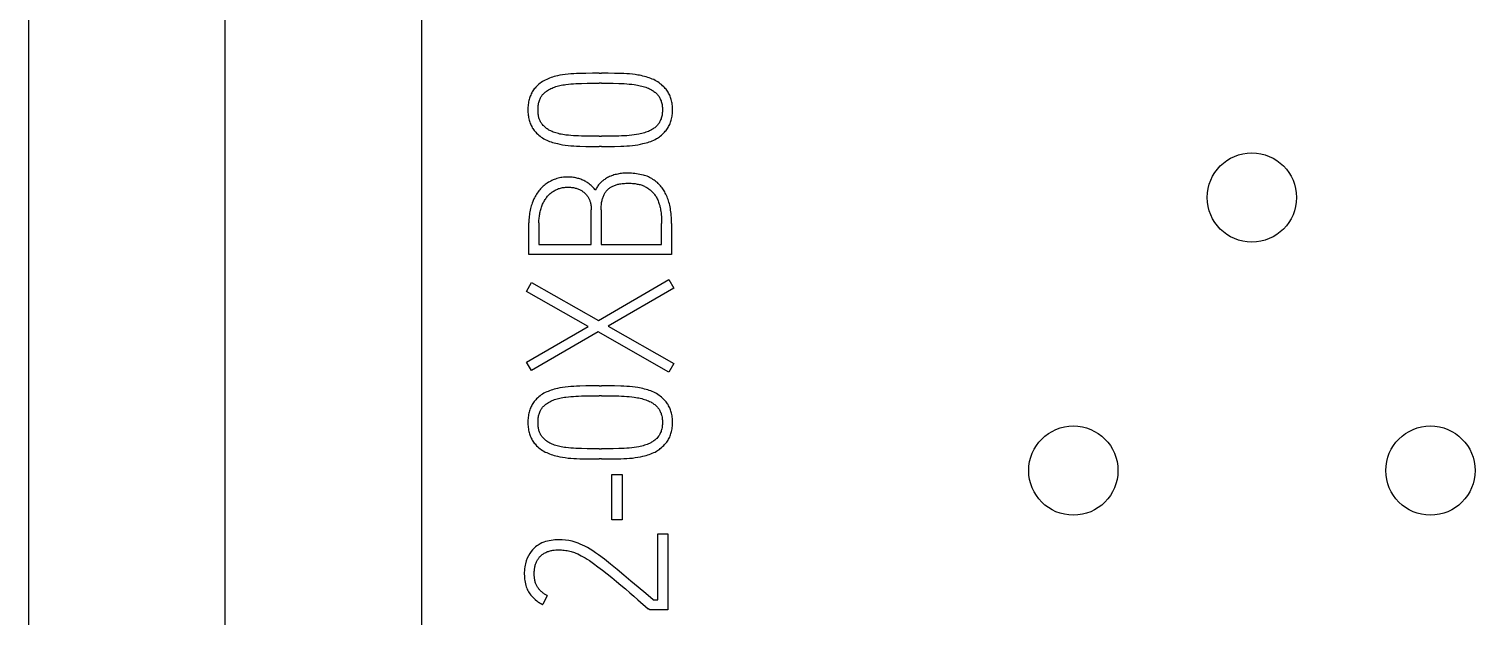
# Model space of a CAD drawing. Extents: x 867151 to 1787449, y -2071112 to -1028603.
# Drawn here: x 871211.25 to 871227.45, y -1032680.46 to -1032673.88 of the extents above; entities that cross this region are included whole.
import ezdxf

# ---------------------------------------------------------------- set-up
doc = ezdxf.new("R2010")
doc.units = 0
doc.header["$LTSCALE"] = 4
doc.header["$MEASUREMENT"] = 0
doc.layers.get('0').update_dxf_attribs({"linetype": 'CONTINUOUS'})
doc.layers.add('20000_FRONT_O', color=7, linetype='CONTINUOUS')

# ---------------------------------------------------------------- blocks, each defined once
blk = doc.blocks.new('CPU')
at = {"layer": '20000_FRONT_O', "color": 7, "linetype": 'Continuous'}
for p, q in [((82836.958, 10993.593), (82836.958, 11092.793)), ((82834.758, 11000.02), (82834.758, 11033.378))]:
    blk.add_line(p, q, dxfattribs=at)
blk = doc.blocks.new('A$C36C17930')
at = {"layer": '20000_FRONT_O', "color": 7, "linetype": 'Continuous'}
for p, q in [((0.001, 0.4), (0.001, 99.6)), ((2.201, 6.828), (2.201, 40.186)), ((3.971, 33.049), (3.937, 33.048)), ((4.041, 33.05), (3.971, 33.049)), ((4.114, 33.051), (4.041, 33.05)), ((4.189, 33.051), (4.114, 33.051)), ((4.189, 33.051), (4.214, 33.051)), ((4.289, 33.051), (4.214, 33.051)), ((4.362, 33.05), (4.289, 33.051)), ((4.431, 33.049), (4.362, 33.05)), ((4.465, 33.048), (4.431, 33.049)), ((3.479, 32.895), (3.471, 32.886)), ((3.488, 32.905), (3.479, 32.895)), ((3.501, 32.917), (3.488, 32.905)), ((3.514, 32.928), (3.501, 32.917)), ((3.527, 32.939), (3.514, 32.928)), ((3.541, 32.949), (3.527, 32.939)), ((3.555, 32.959), (3.541, 32.949)), ((3.57, 32.967), (3.555, 32.959)), ((3.585, 32.976), (3.57, 32.967)), ((3.601, 32.983), (3.585, 32.976)), ((3.617, 32.99), (3.601, 32.983)), ((3.633, 32.997), (3.617, 32.99)), ((3.65, 33.003), (3.633, 32.997)), ((3.667, 33.008), (3.65, 33.003)), ((3.661, 32.886), (3.675, 32.891)), ((3.685, 33.014), (3.667, 33.008)), ((3.675, 32.891), (3.689, 32.897)), ((3.703, 33.018), (3.685, 33.014)), ((3.689, 32.897), (3.703, 32.902)), ((3.721, 33.023), (3.703, 33.018)), ((3.703, 32.902), (3.718, 32.906)), ((3.718, 32.906), (3.734, 32.91)), ((3.75, 33.029), (3.721, 33.023)), ((3.734, 32.91), (3.749, 32.914)), ((3.749, 32.914), (3.765, 32.918)), ((3.779, 33.033), (3.75, 33.029)), ((3.765, 32.918), (3.782, 32.921)), ((3.809, 33.038), (3.779, 33.033)), ((3.782, 32.921), (3.799, 32.923)), ((3.799, 32.923), (3.817, 32.926)), ((3.84, 33.041), (3.809, 33.038)), ((3.817, 32.926), (3.844, 32.929)), ((3.872, 33.044), (3.84, 33.041)), ((3.844, 32.929), (3.871, 32.932)), ((3.871, 32.932), (3.9, 32.934)), ((3.904, 33.046), (3.872, 33.044)), ((3.9, 32.934), (3.929, 32.936)), ((3.937, 33.048), (3.904, 33.046)), ((3.929, 32.936), (3.959, 32.937)), ((3.959, 32.937), (3.99, 32.938)), ((3.99, 32.938), (4.053, 32.939)), ((4.053, 32.939), (4.12, 32.94)), ((4.12, 32.94), (4.189, 32.94)), ((4.214, 32.94), (4.189, 32.94)), ((4.214, 32.94), (4.281, 32.94)), ((4.281, 32.94), (4.346, 32.939)), ((4.346, 32.939), (4.409, 32.938)), ((4.409, 32.938), (4.439, 32.937)), ((4.439, 32.937), (4.47, 32.936)), ((4.498, 33.046), (4.465, 33.048)), ((4.47, 32.936), (4.499, 32.934)), ((4.53, 33.044), (4.498, 33.046)), ((4.499, 32.934), (4.527, 32.931)), ((4.527, 32.931), (4.555, 32.928)), ((4.561, 33.041), (4.53, 33.044)), ((4.555, 32.928), (4.582, 32.925)), ((4.592, 33.037), (4.561, 33.041)), ((4.582, 32.925), (4.599, 32.922)), ((4.622, 33.032), (4.592, 33.037)), ((4.599, 32.922), (4.617, 32.919)), ((4.617, 32.919), (4.634, 32.916)), ((4.641, 33.029), (4.622, 33.032)), ((4.634, 32.916), (4.65, 32.912)), ((4.661, 33.025), (4.641, 33.029)), ((4.65, 32.912), (4.666, 32.908)), ((4.68, 33.021), (4.661, 33.025)), ((4.666, 32.908), (4.682, 32.904)), ((4.698, 33.016), (4.68, 33.021)), ((4.682, 32.904), (4.697, 32.899)), ((4.697, 32.899), (4.712, 32.895)), ((4.716, 33.011), (4.698, 33.016)), ((4.712, 32.895), (4.726, 32.889)), ((4.734, 33.006), (4.716, 33.011)), ((4.726, 32.889), (4.74, 32.884)), ((4.751, 33), (4.734, 33.006)), ((4.767, 32.994), (4.751, 33)), ((4.784, 32.987), (4.767, 32.994)), ((4.8, 32.98), (4.784, 32.987)), ((4.816, 32.972), (4.8, 32.98)), ((4.831, 32.963), (4.816, 32.972)), ((4.846, 32.954), (4.831, 32.963)), ((4.86, 32.945), (4.846, 32.954)), ((4.874, 32.935), (4.86, 32.945)), ((4.887, 32.924), (4.874, 32.935)), ((4.9, 32.912), (4.887, 32.924)), ((4.913, 32.9), (4.9, 32.912)), ((4.922, 32.891), (4.913, 32.9)), ((4.93, 32.882), (4.922, 32.891)), ((3.398, 32.731), (3.396, 32.716)), ((3.401, 32.745), (3.398, 32.731)), ((3.405, 32.758), (3.401, 32.745)), ((3.408, 32.771), (3.405, 32.758)), ((3.412, 32.783), (3.408, 32.771)), ((3.417, 32.796), (3.412, 32.783)), ((3.422, 32.808), (3.417, 32.796)), ((3.428, 32.82), (3.422, 32.808)), ((3.434, 32.832), (3.428, 32.82)), ((3.44, 32.843), (3.434, 32.832)), ((3.447, 32.854), (3.44, 32.843)), ((3.455, 32.865), (3.447, 32.854)), ((3.462, 32.876), (3.455, 32.865)), ((3.471, 32.886), (3.462, 32.876)), ((3.511, 32.715), (3.513, 32.726)), ((3.513, 32.726), (3.516, 32.736)), ((3.516, 32.736), (3.519, 32.746)), ((3.519, 32.746), (3.523, 32.756)), ((3.523, 32.756), (3.528, 32.766)), ((3.528, 32.766), (3.532, 32.776)), ((3.532, 32.776), (3.536, 32.784)), ((3.536, 32.784), (3.541, 32.791)), ((3.541, 32.791), (3.546, 32.798)), ((3.546, 32.798), (3.551, 32.805)), ((3.551, 32.805), (3.556, 32.812)), ((3.556, 32.812), (3.562, 32.819)), ((3.562, 32.819), (3.568, 32.825)), ((3.568, 32.825), (3.575, 32.832)), ((3.575, 32.832), (3.583, 32.839)), ((3.583, 32.839), (3.591, 32.845)), ((3.591, 32.845), (3.6, 32.851)), ((3.6, 32.851), (3.611, 32.859)), ((3.611, 32.859), (3.623, 32.866)), ((3.623, 32.866), (3.635, 32.873)), ((3.635, 32.873), (3.648, 32.88)), ((3.648, 32.88), (3.661, 32.886)), ((4.74, 32.884), (4.754, 32.877)), ((4.754, 32.877), (4.767, 32.871)), ((4.767, 32.871), (4.776, 32.865)), ((4.776, 32.865), (4.786, 32.86)), ((4.786, 32.86), (4.795, 32.854)), ((4.795, 32.854), (4.803, 32.848)), ((4.803, 32.848), (4.812, 32.841)), ((4.812, 32.841), (4.82, 32.835)), ((4.82, 32.835), (4.828, 32.828)), ((4.828, 32.828), (4.835, 32.82)), ((4.835, 32.82), (4.842, 32.813)), ((4.842, 32.813), (4.848, 32.806)), ((4.848, 32.806), (4.854, 32.798)), ((4.854, 32.798), (4.86, 32.79)), ((4.86, 32.79), (4.865, 32.782)), ((4.865, 32.782), (4.87, 32.773)), ((4.87, 32.773), (4.874, 32.764)), ((4.874, 32.764), (4.878, 32.754)), ((4.878, 32.754), (4.882, 32.744)), ((4.882, 32.744), (4.885, 32.734)), ((4.885, 32.734), (4.888, 32.724)), ((4.888, 32.724), (4.89, 32.714)), ((4.938, 32.872), (4.93, 32.882)), ((4.946, 32.862), (4.938, 32.872)), ((4.954, 32.851), (4.946, 32.862)), ((4.961, 32.84), (4.954, 32.851)), ((4.967, 32.829), (4.961, 32.84)), ((4.973, 32.818), (4.967, 32.829)), ((4.979, 32.806), (4.973, 32.818)), ((4.984, 32.794), (4.979, 32.806)), ((4.989, 32.781), (4.984, 32.794)), ((4.993, 32.769), (4.989, 32.781)), ((4.996, 32.756), (4.993, 32.769)), ((5, 32.743), (4.996, 32.756)), ((5.003, 32.729), (5, 32.743)), ((5.005, 32.715), (5.003, 32.729)), ((3.391, 32.658), (3.39, 32.643)), ((3.39, 32.643), (3.391, 32.628)), ((3.392, 32.687), (3.391, 32.672)), ((3.391, 32.672), (3.391, 32.658)), ((3.391, 32.628), (3.391, 32.613)), ((3.391, 32.613), (3.392, 32.599)), ((3.394, 32.702), (3.392, 32.687)), ((3.392, 32.599), (3.394, 32.584)), ((3.396, 32.716), (3.394, 32.702)), ((3.394, 32.584), (3.396, 32.57)), ((3.396, 32.57), (3.398, 32.555)), ((3.504, 32.667), (3.505, 32.679)), ((3.504, 32.655), (3.504, 32.667)), ((3.504, 32.643), (3.504, 32.655)), ((3.504, 32.631), (3.504, 32.643)), ((3.504, 32.618), (3.504, 32.631)), ((3.505, 32.606), (3.504, 32.618)), ((3.505, 32.679), (3.507, 32.691)), ((3.507, 32.594), (3.505, 32.606)), ((3.507, 32.691), (3.509, 32.703)), ((3.509, 32.582), (3.507, 32.594)), ((3.509, 32.703), (3.511, 32.715)), ((3.511, 32.569), (3.509, 32.582)), ((3.513, 32.56), (3.511, 32.569)), ((4.89, 32.571), (4.888, 32.56)), ((4.89, 32.714), (4.893, 32.702)), ((4.893, 32.583), (4.89, 32.571)), ((4.893, 32.702), (4.894, 32.69)), ((4.894, 32.595), (4.893, 32.583)), ((4.894, 32.69), (4.896, 32.679)), ((4.896, 32.607), (4.894, 32.595)), ((4.896, 32.679), (4.897, 32.667)), ((4.897, 32.619), (4.896, 32.607)), ((4.897, 32.667), (4.897, 32.655)), ((4.897, 32.655), (4.897, 32.643)), ((4.897, 32.643), (4.897, 32.631)), ((4.897, 32.631), (4.897, 32.619)), ((5.003, 32.555), (5.005, 32.57)), ((5.007, 32.701), (5.005, 32.715)), ((5.005, 32.57), (5.007, 32.584)), ((5.009, 32.686), (5.007, 32.701)), ((5.007, 32.584), (5.009, 32.599)), ((5.01, 32.672), (5.009, 32.686)), ((5.009, 32.599), (5.01, 32.614)), ((5.01, 32.657), (5.01, 32.672)), ((5.01, 32.643), (5.01, 32.657)), ((5.01, 32.628), (5.01, 32.643)), ((5.01, 32.614), (5.01, 32.628)), ((3.398, 32.555), (3.401, 32.541)), ((3.401, 32.541), (3.405, 32.528)), ((3.405, 32.528), (3.408, 32.515)), ((3.408, 32.515), (3.412, 32.502)), ((3.412, 32.502), (3.417, 32.49)), ((3.417, 32.49), (3.422, 32.477)), ((3.422, 32.477), (3.428, 32.465)), ((3.428, 32.465), (3.434, 32.454)), ((3.434, 32.454), (3.44, 32.442)), ((3.44, 32.442), (3.447, 32.431)), ((3.447, 32.431), (3.455, 32.421)), ((3.455, 32.421), (3.462, 32.41)), ((3.462, 32.41), (3.471, 32.4)), ((3.471, 32.4), (3.479, 32.39)), ((3.515, 32.551), (3.513, 32.56)), ((3.518, 32.543), (3.515, 32.551)), ((3.521, 32.534), (3.518, 32.543)), ((3.524, 32.525), (3.521, 32.534)), ((3.528, 32.517), (3.524, 32.525)), ((3.532, 32.509), (3.528, 32.517)), ((3.537, 32.5), (3.532, 32.509)), ((3.543, 32.492), (3.537, 32.5)), ((3.548, 32.484), (3.543, 32.492)), ((3.555, 32.476), (3.548, 32.484)), ((3.561, 32.468), (3.555, 32.476)), ((3.568, 32.461), (3.561, 32.468)), ((3.576, 32.454), (3.568, 32.461)), ((3.583, 32.447), (3.576, 32.454)), ((3.591, 32.44), (3.583, 32.447)), ((3.6, 32.434), (3.591, 32.44)), ((3.608, 32.428), (3.6, 32.434)), ((3.617, 32.422), (3.608, 32.428)), ((3.626, 32.416), (3.617, 32.422)), ((3.635, 32.411), (3.626, 32.416)), ((3.648, 32.405), (3.635, 32.411)), ((3.661, 32.399), (3.648, 32.405)), ((4.74, 32.401), (4.726, 32.395)), ((4.754, 32.407), (4.74, 32.401)), ((4.767, 32.413), (4.754, 32.407)), ((4.776, 32.418), (4.767, 32.413)), ((4.786, 32.424), (4.776, 32.418)), ((4.795, 32.43), (4.786, 32.424)), ((4.803, 32.436), (4.795, 32.43)), ((4.812, 32.442), (4.803, 32.436)), ((4.82, 32.449), (4.812, 32.442)), ((4.828, 32.456), (4.82, 32.449)), ((4.835, 32.463), (4.828, 32.456)), ((4.842, 32.47), (4.835, 32.463)), ((4.848, 32.478), (4.842, 32.47)), ((4.854, 32.486), (4.848, 32.478)), ((4.86, 32.494), (4.854, 32.486)), ((4.865, 32.502), (4.86, 32.494)), ((4.87, 32.511), (4.865, 32.502)), ((4.874, 32.52), (4.87, 32.511)), ((4.878, 32.53), (4.874, 32.52)), ((4.882, 32.54), (4.878, 32.53)), ((4.885, 32.55), (4.882, 32.54)), ((4.888, 32.56), (4.885, 32.55)), ((4.922, 32.393), (4.93, 32.402)), ((4.93, 32.402), (4.938, 32.412)), ((4.938, 32.412), (4.946, 32.422)), ((4.946, 32.422), (4.954, 32.433)), ((4.954, 32.433), (4.961, 32.443)), ((4.961, 32.443), (4.967, 32.454)), ((4.967, 32.454), (4.973, 32.466)), ((4.973, 32.466), (4.979, 32.478)), ((4.979, 32.478), (4.984, 32.49)), ((4.984, 32.49), (4.989, 32.503)), ((4.989, 32.503), (4.993, 32.515)), ((4.993, 32.515), (4.996, 32.528)), ((4.996, 32.528), (5, 32.541)), ((5, 32.541), (5.003, 32.555)), ((3.479, 32.39), (3.488, 32.381)), ((3.488, 32.381), (3.501, 32.369)), ((3.501, 32.369), (3.514, 32.358)), ((3.514, 32.358), (3.527, 32.347)), ((3.527, 32.347), (3.541, 32.337)), ((3.541, 32.337), (3.555, 32.327)), ((3.555, 32.327), (3.57, 32.318)), ((3.57, 32.318), (3.585, 32.31)), ((3.585, 32.31), (3.601, 32.303)), ((3.601, 32.303), (3.617, 32.296)), ((3.617, 32.296), (3.633, 32.289)), ((3.633, 32.289), (3.65, 32.283)), ((3.65, 32.283), (3.667, 32.277)), ((3.675, 32.393), (3.661, 32.399)), ((3.667, 32.277), (3.685, 32.272)), ((3.689, 32.388), (3.675, 32.393)), ((3.685, 32.272), (3.703, 32.267)), ((3.703, 32.383), (3.689, 32.388)), ((3.718, 32.379), (3.703, 32.383)), ((3.703, 32.267), (3.721, 32.263)), ((3.734, 32.375), (3.718, 32.379)), ((3.721, 32.263), (3.75, 32.256)), ((3.749, 32.371), (3.734, 32.375)), ((3.765, 32.368), (3.749, 32.371)), ((3.75, 32.256), (3.779, 32.251)), ((3.782, 32.365), (3.765, 32.368)), ((3.779, 32.251), (3.809, 32.247)), ((3.799, 32.362), (3.782, 32.365)), ((3.817, 32.36), (3.799, 32.362)), ((3.809, 32.247), (3.84, 32.243)), ((3.844, 32.357), (3.817, 32.36)), ((3.84, 32.243), (3.872, 32.24)), ((3.871, 32.354), (3.844, 32.357)), ((3.9, 32.352), (3.871, 32.354)), ((3.872, 32.24), (3.904, 32.237)), ((3.929, 32.35), (3.9, 32.352)), ((3.959, 32.349), (3.929, 32.35)), ((3.99, 32.348), (3.959, 32.349)), ((4.053, 32.346), (3.99, 32.348)), ((4.12, 32.346), (4.053, 32.346)), ((4.189, 32.346), (4.12, 32.346)), ((4.189, 32.346), (4.214, 32.346)), ((4.281, 32.346), (4.214, 32.346)), ((4.346, 32.346), (4.281, 32.346)), ((4.409, 32.348), (4.346, 32.346)), ((4.439, 32.349), (4.409, 32.348)), ((4.47, 32.35), (4.439, 32.349)), ((4.499, 32.352), (4.47, 32.35)), ((4.498, 32.237), (4.53, 32.24)), ((4.527, 32.355), (4.499, 32.352)), ((4.555, 32.358), (4.527, 32.355)), ((4.53, 32.24), (4.561, 32.243)), ((4.582, 32.361), (4.555, 32.358)), ((4.561, 32.243), (4.592, 32.247)), ((4.608, 32.365), (4.582, 32.361)), ((4.592, 32.247), (4.622, 32.251)), ((4.634, 32.37), (4.608, 32.365)), ((4.622, 32.251), (4.651, 32.256)), ((4.65, 32.373), (4.634, 32.37)), ((4.666, 32.377), (4.65, 32.373)), ((4.651, 32.256), (4.68, 32.263)), ((4.682, 32.381), (4.666, 32.377)), ((4.68, 32.263), (4.698, 32.267)), ((4.697, 32.386), (4.682, 32.381)), ((4.712, 32.39), (4.697, 32.386)), ((4.698, 32.267), (4.716, 32.272)), ((4.726, 32.395), (4.712, 32.39)), ((4.716, 32.272), (4.734, 32.277)), ((4.734, 32.277), (4.751, 32.283)), ((4.751, 32.283), (4.767, 32.289)), ((4.767, 32.289), (4.784, 32.296)), ((4.784, 32.296), (4.8, 32.303)), ((4.8, 32.303), (4.816, 32.31)), ((4.816, 32.31), (4.831, 32.319)), ((4.831, 32.319), (4.842, 32.325)), ((4.842, 32.325), (4.853, 32.332)), ((4.853, 32.332), (4.864, 32.34)), ((4.864, 32.34), (4.874, 32.348)), ((4.874, 32.348), (4.887, 32.359)), ((4.887, 32.359), (4.9, 32.371)), ((4.9, 32.371), (4.913, 32.383)), ((4.913, 32.383), (4.922, 32.393)), ((3.904, 32.237), (3.937, 32.236)), ((3.937, 32.236), (3.971, 32.235)), ((3.971, 32.235), (4.041, 32.233)), ((4.041, 32.233), (4.114, 32.233)), ((4.114, 32.233), (4.189, 32.232)), ((4.214, 32.232), (4.189, 32.232)), ((4.214, 32.232), (4.289, 32.233)), ((4.289, 32.233), (4.362, 32.233)), ((4.362, 32.233), (4.431, 32.235)), ((4.431, 32.235), (4.465, 32.236)), ((4.465, 32.236), (4.498, 32.237)), ((4.368, 31.916), (4.353, 31.912)), ((4.382, 31.919), (4.368, 31.916)), ((4.397, 31.922), (4.382, 31.919)), ((4.411, 31.925), (4.397, 31.922)), ((4.426, 31.927), (4.411, 31.925)), ((4.441, 31.929), (4.426, 31.927)), ((4.456, 31.931), (4.441, 31.929)), ((4.471, 31.932), (4.456, 31.931)), ((4.486, 31.932), (4.471, 31.932)), ((4.501, 31.933), (4.486, 31.932)), ((4.516, 31.933), (4.501, 31.933)), ((4.534, 31.932), (4.516, 31.933)), ((4.552, 31.932), (4.534, 31.932)), ((4.571, 31.93), (4.552, 31.932)), ((4.59, 31.928), (4.571, 31.93)), ((4.608, 31.926), (4.59, 31.928)), ((4.627, 31.923), (4.608, 31.926)), ((4.646, 31.919), (4.627, 31.923)), ((4.665, 31.915), (4.646, 31.919)), ((4.684, 31.911), (4.665, 31.915)), ((3.532, 31.756), (3.523, 31.745)), ((3.542, 31.767), (3.532, 31.756)), ((3.552, 31.777), (3.542, 31.767)), ((3.563, 31.787), (3.552, 31.777)), ((3.574, 31.796), (3.563, 31.787)), ((3.585, 31.805), (3.574, 31.796)), ((3.596, 31.814), (3.585, 31.805)), ((3.608, 31.822), (3.596, 31.814)), ((3.621, 31.83), (3.608, 31.822)), ((3.633, 31.837), (3.621, 31.83)), ((3.646, 31.844), (3.633, 31.837)), ((3.659, 31.851), (3.646, 31.844)), ((3.672, 31.857), (3.659, 31.851)), ((3.686, 31.862), (3.672, 31.857)), ((3.7, 31.867), (3.686, 31.862)), ((3.714, 31.872), (3.7, 31.867)), ((3.728, 31.876), (3.714, 31.872)), ((3.714, 31.751), (3.724, 31.755)), ((3.724, 31.755), (3.735, 31.759)), ((3.743, 31.879), (3.728, 31.876)), ((3.735, 31.759), (3.745, 31.762)), ((3.758, 31.882), (3.743, 31.879)), ((3.745, 31.762), (3.756, 31.765)), ((3.756, 31.765), (3.767, 31.768)), ((3.772, 31.884), (3.758, 31.882)), ((3.767, 31.768), (3.777, 31.77)), ((3.788, 31.886), (3.772, 31.884)), ((3.777, 31.77), (3.788, 31.772)), ((3.803, 31.887), (3.788, 31.886)), ((3.788, 31.772), (3.8, 31.773)), ((3.8, 31.773), (3.811, 31.774)), ((3.819, 31.888), (3.803, 31.887)), ((3.811, 31.774), (3.823, 31.775)), ((3.834, 31.888), (3.819, 31.888)), ((3.823, 31.775), (3.834, 31.775)), ((3.848, 31.888), (3.834, 31.888)), ((3.834, 31.775), (3.845, 31.775)), ((3.845, 31.775), (3.856, 31.775)), ((3.861, 31.888), (3.848, 31.888)), ((3.856, 31.775), (3.867, 31.774)), ((3.874, 31.887), (3.861, 31.888)), ((3.867, 31.774), (3.878, 31.773)), ((3.888, 31.886), (3.874, 31.887)), ((3.878, 31.773), (3.889, 31.772)), ((3.901, 31.884), (3.888, 31.886)), ((3.889, 31.772), (3.9, 31.77)), ((3.9, 31.77), (3.911, 31.768)), ((3.913, 31.882), (3.901, 31.884)), ((3.911, 31.768), (3.921, 31.765)), ((3.926, 31.88), (3.913, 31.882)), ((3.921, 31.765), (3.93, 31.763)), ((3.938, 31.877), (3.926, 31.88)), ((3.93, 31.763), (3.94, 31.76)), ((3.95, 31.874), (3.938, 31.877)), ((3.94, 31.76), (3.949, 31.757)), ((3.949, 31.757), (3.958, 31.753)), ((3.962, 31.871), (3.95, 31.874)), ((3.958, 31.753), (3.967, 31.749)), ((3.973, 31.868), (3.962, 31.871)), ((3.985, 31.864), (3.973, 31.868)), ((3.996, 31.859), (3.985, 31.864)), ((4.007, 31.855), (3.996, 31.859)), ((4.017, 31.85), (4.007, 31.855)), ((4.028, 31.844), (4.017, 31.85)), ((4.038, 31.839), (4.028, 31.844)), ((4.048, 31.833), (4.038, 31.839)), ((4.057, 31.827), (4.048, 31.833)), ((4.067, 31.82), (4.057, 31.827)), ((4.078, 31.812), (4.067, 31.82)), ((4.089, 31.803), (4.078, 31.812)), ((4.1, 31.794), (4.089, 31.803)), ((4.11, 31.784), (4.1, 31.794)), ((4.118, 31.776), (4.11, 31.784)), ((4.126, 31.768), (4.118, 31.776)), ((4.133, 31.76), (4.126, 31.768)), ((4.14, 31.751), (4.133, 31.76)), ((4.152, 31.752), (4.147, 31.742)), ((4.158, 31.763), (4.152, 31.752)), ((4.163, 31.772), (4.158, 31.763)), ((4.169, 31.782), (4.163, 31.772)), ((4.176, 31.791), (4.169, 31.782)), ((4.183, 31.8), (4.176, 31.791)), ((4.19, 31.809), (4.183, 31.8)), ((4.198, 31.817), (4.19, 31.809)), ((4.205, 31.825), (4.198, 31.817)), ((4.213, 31.833), (4.205, 31.825)), ((4.222, 31.841), (4.213, 31.833)), ((4.231, 31.848), (4.222, 31.841)), ((4.241, 31.856), (4.231, 31.848)), ((4.251, 31.863), (4.241, 31.856)), ((4.261, 31.87), (4.251, 31.863)), ((4.272, 31.876), (4.261, 31.87)), ((4.283, 31.883), (4.272, 31.876)), ((4.295, 31.888), (4.283, 31.883)), ((4.285, 31.749), (4.291, 31.755)), ((4.291, 31.755), (4.298, 31.76)), ((4.306, 31.894), (4.295, 31.888)), ((4.298, 31.76), (4.305, 31.766)), ((4.305, 31.766), (4.312, 31.771)), ((4.318, 31.899), (4.306, 31.894)), ((4.312, 31.771), (4.32, 31.775)), ((4.329, 31.903), (4.318, 31.899)), ((4.32, 31.775), (4.327, 31.78)), ((4.327, 31.78), (4.335, 31.784)), ((4.341, 31.908), (4.329, 31.903)), ((4.335, 31.784), (4.343, 31.788)), ((4.353, 31.912), (4.341, 31.908)), ((4.343, 31.788), (4.352, 31.792)), ((4.352, 31.792), (4.362, 31.796)), ((4.362, 31.796), (4.371, 31.799)), ((4.371, 31.799), (4.381, 31.802)), ((4.381, 31.802), (4.39, 31.805)), ((4.39, 31.805), (4.4, 31.808)), ((4.4, 31.808), (4.41, 31.81)), ((4.41, 31.81), (4.42, 31.812)), ((4.42, 31.812), (4.433, 31.814)), ((4.433, 31.814), (4.447, 31.816)), ((4.447, 31.816), (4.461, 31.817)), ((4.461, 31.817), (4.474, 31.818)), ((4.474, 31.818), (4.488, 31.819)), ((4.488, 31.819), (4.502, 31.819)), ((4.502, 31.819), (4.516, 31.82)), ((4.516, 31.82), (4.531, 31.819)), ((4.531, 31.819), (4.547, 31.819)), ((4.547, 31.819), (4.562, 31.818)), ((4.562, 31.818), (4.577, 31.817)), ((4.577, 31.817), (4.593, 31.815)), ((4.593, 31.815), (4.604, 31.813)), ((4.604, 31.813), (4.615, 31.811)), ((4.615, 31.811), (4.626, 31.809)), ((4.626, 31.809), (4.637, 31.806)), ((4.637, 31.806), (4.648, 31.804)), ((4.648, 31.804), (4.659, 31.8)), ((4.659, 31.8), (4.669, 31.797)), ((4.669, 31.797), (4.678, 31.794)), ((4.678, 31.794), (4.687, 31.79)), ((4.698, 31.906), (4.684, 31.911)), ((4.687, 31.79), (4.696, 31.786)), ((4.696, 31.786), (4.705, 31.781)), ((4.713, 31.902), (4.698, 31.906)), ((4.705, 31.781), (4.714, 31.776)), ((4.726, 31.897), (4.713, 31.902)), ((4.714, 31.776), (4.724, 31.771)), ((4.724, 31.771), (4.733, 31.765)), ((4.74, 31.891), (4.726, 31.897)), ((4.733, 31.765), (4.742, 31.758)), ((4.754, 31.885), (4.74, 31.891)), ((4.742, 31.758), (4.751, 31.752)), ((4.767, 31.878), (4.754, 31.885)), ((4.78, 31.871), (4.767, 31.878)), ((4.792, 31.863), (4.78, 31.871)), ((4.805, 31.855), (4.792, 31.863)), ((4.817, 31.846), (4.805, 31.855)), ((4.829, 31.836), (4.817, 31.846)), ((4.841, 31.826), (4.829, 31.836)), ((4.85, 31.817), (4.841, 31.826)), ((4.859, 31.808), (4.85, 31.817)), ((4.868, 31.799), (4.859, 31.808)), ((4.876, 31.789), (4.868, 31.799)), ((4.884, 31.78), (4.876, 31.789)), ((4.893, 31.769), (4.884, 31.78)), ((4.901, 31.757), (4.893, 31.769)), ((4.908, 31.746), (4.901, 31.757)), ((3.439, 31.598), (3.434, 31.583)), ((3.445, 31.614), (3.439, 31.598)), ((3.451, 31.628), (3.445, 31.614)), ((3.458, 31.643), (3.451, 31.628)), ((3.465, 31.657), (3.458, 31.643)), ((3.472, 31.671), (3.465, 31.657)), ((3.479, 31.684), (3.472, 31.671)), ((3.488, 31.697), (3.479, 31.684)), ((3.496, 31.71), (3.488, 31.697)), ((3.504, 31.722), (3.496, 31.71)), ((3.513, 31.734), (3.504, 31.722)), ((3.523, 31.745), (3.513, 31.734)), ((3.556, 31.584), (3.561, 31.595)), ((3.561, 31.595), (3.566, 31.606)), ((3.566, 31.606), (3.572, 31.616)), ((3.572, 31.616), (3.578, 31.627)), ((3.578, 31.627), (3.584, 31.636)), ((3.584, 31.636), (3.59, 31.646)), ((3.59, 31.646), (3.597, 31.655)), ((3.597, 31.655), (3.604, 31.664)), ((3.604, 31.664), (3.611, 31.673)), ((3.611, 31.673), (3.618, 31.681)), ((3.618, 31.681), (3.626, 31.689)), ((3.626, 31.689), (3.633, 31.697)), ((3.633, 31.697), (3.642, 31.704)), ((3.642, 31.704), (3.65, 31.711)), ((3.65, 31.711), (3.658, 31.718)), ((3.658, 31.718), (3.667, 31.724)), ((3.667, 31.724), (3.676, 31.73)), ((3.676, 31.73), (3.685, 31.736)), ((3.685, 31.736), (3.695, 31.741)), ((3.695, 31.741), (3.704, 31.746)), ((3.704, 31.746), (3.714, 31.751)), ((3.967, 31.749), (3.976, 31.745)), ((3.976, 31.745), (3.984, 31.741)), ((3.984, 31.741), (3.991, 31.737)), ((3.991, 31.737), (3.998, 31.733)), ((3.998, 31.733), (4.004, 31.728)), ((4.004, 31.728), (4.011, 31.723)), ((4.011, 31.723), (4.017, 31.718)), ((4.017, 31.718), (4.024, 31.713)), ((4.024, 31.713), (4.03, 31.708)), ((4.03, 31.708), (4.035, 31.702)), ((4.035, 31.702), (4.041, 31.696)), ((4.041, 31.696), (4.046, 31.69)), ((4.046, 31.69), (4.051, 31.684)), ((4.051, 31.684), (4.056, 31.677)), ((4.056, 31.677), (4.061, 31.671)), ((4.061, 31.671), (4.065, 31.664)), ((4.065, 31.664), (4.069, 31.657)), ((4.069, 31.657), (4.073, 31.65)), ((4.073, 31.65), (4.077, 31.642)), ((4.077, 31.642), (4.08, 31.635)), ((4.08, 31.635), (4.083, 31.627)), ((4.083, 31.627), (4.086, 31.619)), ((4.086, 31.619), (4.088, 31.611)), ((4.088, 31.611), (4.091, 31.603)), ((4.091, 31.603), (4.093, 31.595)), ((4.093, 31.595), (4.095, 31.585)), ((4.147, 31.742), (4.14, 31.751)), ((4.215, 31.59), (4.217, 31.603)), ((4.217, 31.603), (4.22, 31.616)), ((4.22, 31.616), (4.222, 31.626)), ((4.222, 31.626), (4.224, 31.636)), ((4.224, 31.636), (4.227, 31.645)), ((4.227, 31.645), (4.229, 31.655)), ((4.229, 31.655), (4.233, 31.664)), ((4.233, 31.664), (4.236, 31.674)), ((4.236, 31.674), (4.24, 31.683)), ((4.24, 31.683), (4.244, 31.692)), ((4.244, 31.692), (4.248, 31.7)), ((4.248, 31.7), (4.253, 31.707)), ((4.253, 31.707), (4.257, 31.715)), ((4.257, 31.715), (4.262, 31.722)), ((4.262, 31.722), (4.267, 31.729)), ((4.267, 31.729), (4.273, 31.736)), ((4.273, 31.736), (4.279, 31.742)), ((4.279, 31.742), (4.285, 31.749)), ((4.751, 31.752), (4.76, 31.745)), ((4.76, 31.745), (4.768, 31.738)), ((4.768, 31.738), (4.776, 31.731)), ((4.776, 31.731), (4.783, 31.724)), ((4.783, 31.724), (4.791, 31.716)), ((4.791, 31.716), (4.798, 31.708)), ((4.798, 31.708), (4.804, 31.7)), ((4.804, 31.7), (4.81, 31.692)), ((4.81, 31.692), (4.816, 31.684)), ((4.816, 31.684), (4.822, 31.675)), ((4.822, 31.675), (4.827, 31.666)), ((4.827, 31.666), (4.834, 31.655)), ((4.834, 31.655), (4.84, 31.644)), ((4.84, 31.644), (4.845, 31.632)), ((4.845, 31.632), (4.85, 31.621)), ((4.85, 31.621), (4.855, 31.609)), ((4.855, 31.609), (4.859, 31.597)), ((4.859, 31.597), (4.863, 31.585)), ((4.916, 31.734), (4.908, 31.746)), ((4.923, 31.722), (4.916, 31.734)), ((4.93, 31.709), (4.923, 31.722)), ((4.937, 31.696), (4.93, 31.709)), ((4.943, 31.682), (4.937, 31.696)), ((4.949, 31.668), (4.943, 31.682)), ((4.955, 31.654), (4.949, 31.668)), ((4.961, 31.638), (4.955, 31.654)), ((4.966, 31.623), (4.961, 31.638)), ((4.971, 31.606), (4.966, 31.623)), ((4.976, 31.59), (4.971, 31.606)), ((4.98, 31.574), (4.976, 31.59)), ((3.404, 31.431), (3.402, 31.412)), ((3.405, 31.449), (3.404, 31.431)), ((3.407, 31.466), (3.405, 31.449)), ((3.41, 31.484), (3.407, 31.466)), ((3.412, 31.501), (3.41, 31.484)), ((3.416, 31.518), (3.412, 31.501)), ((3.42, 31.535), (3.416, 31.518)), ((3.424, 31.551), (3.42, 31.535)), ((3.429, 31.567), (3.424, 31.551)), ((3.434, 31.583), (3.429, 31.567)), ((3.516, 31.419), (3.517, 31.433)), ((3.517, 31.433), (3.519, 31.447)), ((3.519, 31.447), (3.521, 31.46)), ((3.521, 31.46), (3.523, 31.474)), ((3.523, 31.474), (3.525, 31.487)), ((3.525, 31.487), (3.528, 31.5)), ((3.528, 31.5), (3.531, 31.513)), ((3.531, 31.513), (3.534, 31.525)), ((3.534, 31.525), (3.538, 31.538)), ((3.538, 31.538), (3.542, 31.55)), ((3.542, 31.55), (3.546, 31.561)), ((3.546, 31.561), (3.551, 31.573)), ((3.551, 31.573), (3.556, 31.584)), ((4.095, 31.585), (4.097, 31.574)), ((4.097, 31.574), (4.098, 31.564)), ((4.098, 31.564), (4.099, 31.554)), ((4.099, 31.554), (4.1, 31.543)), ((4.1, 31.543), (4.1, 31.533)), ((4.1, 31.533), (4.101, 31.522)), ((4.101, 31.134), (4.101, 31.522)), ((4.212, 31.549), (4.213, 31.563)), ((4.212, 31.536), (4.212, 31.549)), ((4.212, 31.522), (4.212, 31.536)), ((4.212, 31.522), (4.212, 31.134)), ((4.213, 31.563), (4.214, 31.576)), ((4.214, 31.576), (4.215, 31.59)), ((4.863, 31.585), (4.867, 31.572)), ((4.867, 31.572), (4.87, 31.56)), ((4.87, 31.56), (4.873, 31.547)), ((4.873, 31.547), (4.875, 31.534)), ((4.875, 31.534), (4.877, 31.521)), ((4.877, 31.521), (4.88, 31.504)), ((4.88, 31.504), (4.882, 31.487)), ((4.882, 31.487), (4.883, 31.469)), ((4.883, 31.469), (4.886, 31.444)), ((4.886, 31.444), (4.887, 31.419)), ((4.984, 31.555), (4.98, 31.574)), ((4.987, 31.536), (4.984, 31.555)), ((4.99, 31.517), (4.987, 31.536)), ((4.992, 31.498), (4.99, 31.517)), ((4.994, 31.479), (4.992, 31.498)), ((4.996, 31.457), (4.994, 31.479)), ((4.998, 31.435), (4.996, 31.457)), ((4.999, 31.413), (4.998, 31.435)), ((3.402, 31.412), (3.402, 31.394)), ((3.402, 31.394), (3.402, 31.376)), ((3.402, 31.021), (3.402, 31.376)), ((3.515, 31.404), (3.516, 31.419)), ((3.515, 31.39), (3.515, 31.404)), ((3.515, 31.376), (3.515, 31.39)), ((3.515, 31.376), (3.515, 31.134)), ((4.887, 31.419), (4.888, 31.394)), ((4.888, 31.394), (4.888, 31.369)), ((4.888, 31.134), (4.888, 31.369)), ((4.999, 31.391), (4.999, 31.413)), ((4.999, 31.369), (4.999, 31.391)), ((4.999, 31.369), (4.999, 31.021)), ((3.515, 31.134), (4.101, 31.134)), ((4.212, 31.134), (4.888, 31.134)), ((4.999, 31.021), (3.402, 31.021)), ((3.375, 30.608), (3.43, 30.708)), ((3.43, 30.708), (4.181, 30.282)), ((4.181, 30.282), (4.971, 30.741)), ((5.026, 30.643), (4.291, 30.217)), ((4.971, 30.741), (5.026, 30.643)), ((4.067, 30.215), (3.375, 30.608)), ((3.375, 29.816), (4.067, 30.215)), ((4.178, 30.153), (3.43, 29.72)), ((4.971, 29.703), (4.178, 30.153)), ((4.291, 30.217), (5.026, 29.8)), ((3.43, 29.72), (3.375, 29.816)), ((5.026, 29.8), (4.971, 29.703)), ((3.617, 29.488), (3.601, 29.481)), ((3.633, 29.495), (3.617, 29.488)), ((3.65, 29.501), (3.633, 29.495)), ((3.667, 29.506), (3.65, 29.501)), ((3.685, 29.512), (3.667, 29.506)), ((3.703, 29.517), (3.685, 29.512)), ((3.721, 29.521), (3.703, 29.517)), ((3.75, 29.527), (3.721, 29.521)), ((3.779, 29.532), (3.75, 29.527)), ((3.809, 29.536), (3.779, 29.532)), ((3.84, 29.539), (3.809, 29.536)), ((3.872, 29.542), (3.84, 29.539)), ((3.904, 29.544), (3.872, 29.542)), ((3.937, 29.546), (3.904, 29.544)), ((3.971, 29.547), (3.937, 29.546)), ((4.041, 29.548), (3.971, 29.547)), ((4.114, 29.549), (4.041, 29.548)), ((4.189, 29.549), (4.114, 29.549)), ((4.189, 29.549), (4.214, 29.549)), ((4.289, 29.549), (4.214, 29.549)), ((4.362, 29.548), (4.289, 29.549)), ((4.431, 29.547), (4.362, 29.548)), ((4.465, 29.546), (4.431, 29.547)), ((4.498, 29.544), (4.465, 29.546)), ((4.53, 29.542), (4.498, 29.544)), ((4.561, 29.539), (4.53, 29.542)), ((4.592, 29.535), (4.561, 29.539)), ((4.622, 29.531), (4.592, 29.535)), ((4.641, 29.527), (4.622, 29.531)), ((4.661, 29.523), (4.641, 29.527)), ((4.68, 29.519), (4.661, 29.523)), ((4.698, 29.514), (4.68, 29.519)), ((4.716, 29.509), (4.698, 29.514)), ((4.734, 29.504), (4.716, 29.509)), ((4.751, 29.498), (4.734, 29.504)), ((4.767, 29.492), (4.751, 29.498)), ((4.784, 29.485), (4.767, 29.492)), ((4.8, 29.478), (4.784, 29.485)), ((3.434, 29.33), (3.428, 29.319)), ((3.44, 29.342), (3.434, 29.33)), ((3.447, 29.353), (3.44, 29.342)), ((3.455, 29.363), (3.447, 29.353)), ((3.462, 29.374), (3.455, 29.363)), ((3.471, 29.384), (3.462, 29.374)), ((3.479, 29.394), (3.471, 29.384)), ((3.488, 29.403), (3.479, 29.394)), ((3.501, 29.415), (3.488, 29.403)), ((3.514, 29.426), (3.501, 29.415)), ((3.527, 29.437), (3.514, 29.426)), ((3.541, 29.447), (3.527, 29.437)), ((3.555, 29.457), (3.541, 29.447)), ((3.57, 29.466), (3.555, 29.457)), ((3.562, 29.317), (3.568, 29.323)), ((3.568, 29.323), (3.575, 29.33)), ((3.585, 29.474), (3.57, 29.466)), ((3.575, 29.33), (3.583, 29.337)), ((3.583, 29.337), (3.591, 29.343)), ((3.601, 29.481), (3.585, 29.474)), ((3.591, 29.343), (3.6, 29.349)), ((3.6, 29.349), (3.611, 29.357)), ((3.611, 29.357), (3.623, 29.364)), ((3.623, 29.364), (3.635, 29.371)), ((3.635, 29.371), (3.648, 29.378)), ((3.648, 29.378), (3.661, 29.384)), ((3.661, 29.384), (3.675, 29.39)), ((3.675, 29.39), (3.689, 29.395)), ((3.689, 29.395), (3.703, 29.4)), ((3.703, 29.4), (3.718, 29.404)), ((3.718, 29.404), (3.734, 29.409)), ((3.734, 29.409), (3.749, 29.412)), ((3.749, 29.412), (3.765, 29.416)), ((3.765, 29.416), (3.782, 29.419)), ((3.782, 29.419), (3.799, 29.422)), ((3.799, 29.422), (3.817, 29.424)), ((3.817, 29.424), (3.844, 29.427)), ((3.844, 29.427), (3.871, 29.43)), ((3.871, 29.43), (3.9, 29.432)), ((3.9, 29.432), (3.929, 29.434)), ((3.929, 29.434), (3.959, 29.435)), ((3.959, 29.435), (3.99, 29.436)), ((3.99, 29.436), (4.053, 29.437)), ((4.053, 29.437), (4.12, 29.438)), ((4.12, 29.438), (4.189, 29.438)), ((4.214, 29.438), (4.189, 29.438)), ((4.214, 29.438), (4.281, 29.438)), ((4.281, 29.438), (4.346, 29.437)), ((4.346, 29.437), (4.409, 29.436)), ((4.409, 29.436), (4.439, 29.435)), ((4.439, 29.435), (4.47, 29.434)), ((4.47, 29.434), (4.499, 29.432)), ((4.499, 29.432), (4.527, 29.429)), ((4.527, 29.429), (4.555, 29.426)), ((4.555, 29.426), (4.582, 29.423)), ((4.582, 29.423), (4.599, 29.42)), ((4.599, 29.42), (4.617, 29.417)), ((4.617, 29.417), (4.634, 29.414)), ((4.634, 29.414), (4.65, 29.41)), ((4.65, 29.41), (4.666, 29.407)), ((4.666, 29.407), (4.682, 29.402)), ((4.682, 29.402), (4.697, 29.398)), ((4.697, 29.398), (4.712, 29.393)), ((4.712, 29.393), (4.726, 29.387)), ((4.726, 29.387), (4.74, 29.382)), ((4.74, 29.382), (4.754, 29.376)), ((4.754, 29.376), (4.767, 29.369)), ((4.767, 29.369), (4.776, 29.364)), ((4.776, 29.364), (4.786, 29.358)), ((4.786, 29.358), (4.795, 29.352)), ((4.795, 29.352), (4.803, 29.346)), ((4.816, 29.47), (4.8, 29.478)), ((4.803, 29.346), (4.812, 29.34)), ((4.812, 29.34), (4.82, 29.333)), ((4.831, 29.462), (4.816, 29.47)), ((4.82, 29.333), (4.828, 29.326)), ((4.828, 29.326), (4.835, 29.319)), ((4.846, 29.453), (4.831, 29.462)), ((4.86, 29.443), (4.846, 29.453)), ((4.874, 29.433), (4.86, 29.443)), ((4.887, 29.422), (4.874, 29.433)), ((4.9, 29.41), (4.887, 29.422)), ((4.913, 29.398), (4.9, 29.41)), ((4.922, 29.389), (4.913, 29.398)), ((4.93, 29.38), (4.922, 29.389)), ((4.938, 29.37), (4.93, 29.38)), ((4.946, 29.36), (4.938, 29.37)), ((4.954, 29.349), (4.946, 29.36)), ((4.961, 29.339), (4.954, 29.349)), ((4.967, 29.327), (4.961, 29.339)), ((4.973, 29.316), (4.967, 29.327)), ((3.392, 29.185), (3.391, 29.17)), ((3.391, 29.17), (3.391, 29.156)), ((3.394, 29.2), (3.392, 29.185)), ((3.396, 29.214), (3.394, 29.2)), ((3.398, 29.229), (3.396, 29.214)), ((3.401, 29.243), (3.398, 29.229)), ((3.405, 29.256), (3.401, 29.243)), ((3.408, 29.269), (3.405, 29.256)), ((3.412, 29.282), (3.408, 29.269)), ((3.417, 29.294), (3.412, 29.282)), ((3.422, 29.306), (3.417, 29.294)), ((3.428, 29.319), (3.422, 29.306)), ((3.504, 29.165), (3.505, 29.178)), ((3.504, 29.153), (3.504, 29.165)), ((3.505, 29.178), (3.507, 29.19)), ((3.507, 29.19), (3.509, 29.202)), ((3.509, 29.202), (3.511, 29.214)), ((3.511, 29.214), (3.513, 29.224)), ((3.513, 29.224), (3.516, 29.234)), ((3.516, 29.234), (3.519, 29.245)), ((3.519, 29.245), (3.523, 29.255)), ((3.523, 29.255), (3.528, 29.265)), ((3.528, 29.265), (3.532, 29.274)), ((3.532, 29.274), (3.536, 29.282)), ((3.536, 29.282), (3.541, 29.289)), ((3.541, 29.289), (3.546, 29.296)), ((3.546, 29.296), (3.551, 29.303)), ((3.551, 29.303), (3.556, 29.31)), ((3.556, 29.31), (3.562, 29.317)), ((4.835, 29.319), (4.842, 29.311)), ((4.842, 29.311), (4.848, 29.304)), ((4.848, 29.304), (4.854, 29.296)), ((4.854, 29.296), (4.86, 29.288)), ((4.86, 29.288), (4.865, 29.28)), ((4.865, 29.28), (4.87, 29.271)), ((4.87, 29.271), (4.874, 29.262)), ((4.874, 29.262), (4.878, 29.252)), ((4.878, 29.252), (4.882, 29.242)), ((4.882, 29.242), (4.885, 29.232)), ((4.885, 29.232), (4.888, 29.222)), ((4.888, 29.222), (4.89, 29.212)), ((4.89, 29.212), (4.893, 29.2)), ((4.893, 29.2), (4.894, 29.189)), ((4.894, 29.189), (4.896, 29.177)), ((4.896, 29.177), (4.897, 29.165)), ((4.897, 29.165), (4.897, 29.153)), ((4.979, 29.304), (4.973, 29.316)), ((4.984, 29.292), (4.979, 29.304)), ((4.989, 29.28), (4.984, 29.292)), ((4.993, 29.267), (4.989, 29.28)), ((4.996, 29.254), (4.993, 29.267)), ((5, 29.242), (4.996, 29.254)), ((5.003, 29.227), (5, 29.242)), ((5.005, 29.213), (5.003, 29.227)), ((5.007, 29.199), (5.005, 29.213)), ((5.009, 29.184), (5.007, 29.199)), ((5.01, 29.17), (5.009, 29.184)), ((5.01, 29.156), (5.01, 29.17)), ((3.391, 29.156), (3.39, 29.141)), ((3.39, 29.141), (3.391, 29.126)), ((3.391, 29.126), (3.391, 29.112)), ((3.391, 29.112), (3.392, 29.097)), ((3.392, 29.097), (3.394, 29.082)), ((3.394, 29.082), (3.396, 29.068)), ((3.396, 29.068), (3.398, 29.053)), ((3.398, 29.053), (3.401, 29.039)), ((3.401, 29.039), (3.405, 29.026)), ((3.405, 29.026), (3.408, 29.013)), ((3.408, 29.013), (3.412, 29.001)), ((3.412, 29.001), (3.417, 28.988)), ((3.504, 29.141), (3.504, 29.153)), ((3.504, 29.129), (3.504, 29.141)), ((3.504, 29.116), (3.504, 29.129)), ((3.505, 29.104), (3.504, 29.116)), ((3.507, 29.092), (3.505, 29.104)), ((3.509, 29.08), (3.507, 29.092)), ((3.511, 29.068), (3.509, 29.08)), ((3.513, 29.059), (3.511, 29.068)), ((3.515, 29.05), (3.513, 29.059)), ((3.518, 29.041), (3.515, 29.05)), ((3.521, 29.032), (3.518, 29.041)), ((3.524, 29.024), (3.521, 29.032)), ((3.528, 29.015), (3.524, 29.024)), ((3.532, 29.007), (3.528, 29.015)), ((3.537, 28.998), (3.532, 29.007)), ((3.543, 28.99), (3.537, 28.998)), ((4.865, 29), (4.86, 28.992)), ((4.87, 29.009), (4.865, 29)), ((4.874, 29.018), (4.87, 29.009)), ((4.878, 29.028), (4.874, 29.018)), ((4.882, 29.038), (4.878, 29.028)), ((4.885, 29.048), (4.882, 29.038)), ((4.888, 29.058), (4.885, 29.048)), ((4.89, 29.069), (4.888, 29.058)), ((4.893, 29.081), (4.89, 29.069)), ((4.894, 29.093), (4.893, 29.081)), ((4.896, 29.105), (4.894, 29.093)), ((4.897, 29.117), (4.896, 29.105)), ((4.897, 29.153), (4.897, 29.141)), ((4.897, 29.141), (4.897, 29.129)), ((4.897, 29.129), (4.897, 29.117)), ((4.984, 28.989), (4.989, 29.001)), ((4.989, 29.001), (4.993, 29.014)), ((4.993, 29.014), (4.996, 29.026)), ((4.996, 29.026), (5, 29.039)), ((5, 29.039), (5.003, 29.054)), ((5.003, 29.054), (5.005, 29.068)), ((5.005, 29.068), (5.007, 29.083)), ((5.007, 29.083), (5.009, 29.097)), ((5.009, 29.097), (5.01, 29.112)), ((5.01, 29.141), (5.01, 29.156)), ((5.01, 29.126), (5.01, 29.141)), ((5.01, 29.112), (5.01, 29.126)), ((3.417, 28.988), (3.422, 28.976)), ((3.422, 28.976), (3.428, 28.964)), ((3.428, 28.964), (3.434, 28.952)), ((3.434, 28.952), (3.44, 28.94)), ((3.44, 28.94), (3.447, 28.929)), ((3.447, 28.929), (3.455, 28.919)), ((3.455, 28.919), (3.462, 28.908)), ((3.462, 28.908), (3.471, 28.898)), ((3.471, 28.898), (3.479, 28.889)), ((3.479, 28.889), (3.488, 28.879)), ((3.488, 28.879), (3.501, 28.867)), ((3.501, 28.867), (3.514, 28.856)), ((3.514, 28.856), (3.527, 28.845)), ((3.527, 28.845), (3.541, 28.835)), ((3.548, 28.982), (3.543, 28.99)), ((3.555, 28.974), (3.548, 28.982)), ((3.561, 28.966), (3.555, 28.974)), ((3.568, 28.959), (3.561, 28.966)), ((3.576, 28.952), (3.568, 28.959)), ((3.583, 28.945), (3.576, 28.952)), ((3.591, 28.938), (3.583, 28.945)), ((3.6, 28.932), (3.591, 28.938)), ((3.608, 28.926), (3.6, 28.932)), ((3.617, 28.92), (3.608, 28.926)), ((3.626, 28.914), (3.617, 28.92)), ((3.635, 28.909), (3.626, 28.914)), ((3.648, 28.903), (3.635, 28.909)), ((3.661, 28.897), (3.648, 28.903)), ((3.675, 28.891), (3.661, 28.897)), ((3.689, 28.886), (3.675, 28.891)), ((3.703, 28.882), (3.689, 28.886)), ((3.718, 28.877), (3.703, 28.882)), ((3.734, 28.873), (3.718, 28.877)), ((3.749, 28.87), (3.734, 28.873)), ((3.765, 28.866), (3.749, 28.87)), ((3.782, 28.863), (3.765, 28.866)), ((3.799, 28.86), (3.782, 28.863)), ((3.817, 28.858), (3.799, 28.86)), ((3.844, 28.855), (3.817, 28.858)), ((3.871, 28.852), (3.844, 28.855)), ((3.9, 28.85), (3.871, 28.852)), ((3.929, 28.848), (3.9, 28.85)), ((3.959, 28.847), (3.929, 28.848)), ((3.99, 28.846), (3.959, 28.847)), ((4.053, 28.845), (3.99, 28.846)), ((4.12, 28.844), (4.053, 28.845)), ((4.189, 28.844), (4.12, 28.844)), ((4.189, 28.844), (4.214, 28.844)), ((4.281, 28.844), (4.214, 28.844)), ((4.346, 28.845), (4.281, 28.844)), ((4.409, 28.846), (4.346, 28.845)), ((4.439, 28.847), (4.409, 28.846)), ((4.47, 28.848), (4.439, 28.847)), ((4.499, 28.85), (4.47, 28.848)), ((4.527, 28.853), (4.499, 28.85)), ((4.555, 28.856), (4.527, 28.853)), ((4.582, 28.859), (4.555, 28.856)), ((4.608, 28.863), (4.582, 28.859)), ((4.634, 28.868), (4.608, 28.863)), ((4.65, 28.871), (4.634, 28.868)), ((4.666, 28.875), (4.65, 28.871)), ((4.682, 28.879), (4.666, 28.875)), ((4.697, 28.884), (4.682, 28.879)), ((4.712, 28.888), (4.697, 28.884)), ((4.726, 28.894), (4.712, 28.888)), ((4.74, 28.899), (4.726, 28.894)), ((4.754, 28.905), (4.74, 28.899)), ((4.767, 28.912), (4.754, 28.905)), ((4.776, 28.917), (4.767, 28.912)), ((4.786, 28.922), (4.776, 28.917)), ((4.795, 28.928), (4.786, 28.922)), ((4.803, 28.934), (4.795, 28.928)), ((4.812, 28.94), (4.803, 28.934)), ((4.82, 28.947), (4.812, 28.94)), ((4.828, 28.954), (4.82, 28.947)), ((4.835, 28.961), (4.828, 28.954)), ((4.842, 28.969), (4.835, 28.961)), ((4.848, 28.976), (4.842, 28.969)), ((4.854, 28.984), (4.848, 28.976)), ((4.853, 28.831), (4.864, 28.838)), ((4.86, 28.992), (4.854, 28.984)), ((4.864, 28.838), (4.874, 28.846)), ((4.874, 28.846), (4.887, 28.857)), ((4.887, 28.857), (4.9, 28.869)), ((4.9, 28.869), (4.913, 28.881)), ((4.913, 28.881), (4.922, 28.891)), ((4.922, 28.891), (4.93, 28.9)), ((4.93, 28.9), (4.938, 28.91)), ((4.938, 28.91), (4.946, 28.92)), ((4.946, 28.92), (4.954, 28.931)), ((4.954, 28.931), (4.961, 28.942)), ((4.961, 28.942), (4.967, 28.953)), ((4.967, 28.953), (4.973, 28.964)), ((4.973, 28.964), (4.979, 28.976)), ((4.979, 28.976), (4.984, 28.989)), ((3.541, 28.835), (3.555, 28.825)), ((3.555, 28.825), (3.57, 28.817)), ((3.57, 28.817), (3.585, 28.808)), ((3.585, 28.808), (3.601, 28.801)), ((3.601, 28.801), (3.617, 28.794)), ((3.617, 28.794), (3.633, 28.787)), ((3.633, 28.787), (3.65, 28.781)), ((3.65, 28.781), (3.667, 28.776)), ((3.667, 28.776), (3.685, 28.77)), ((3.685, 28.77), (3.703, 28.765)), ((3.703, 28.765), (3.721, 28.761)), ((3.721, 28.761), (3.75, 28.755)), ((3.75, 28.755), (3.779, 28.749)), ((3.779, 28.749), (3.809, 28.745)), ((3.809, 28.745), (3.84, 28.741)), ((3.84, 28.741), (3.872, 28.738)), ((3.872, 28.738), (3.904, 28.736)), ((3.904, 28.736), (3.937, 28.734)), ((3.937, 28.734), (3.971, 28.733)), ((3.971, 28.733), (4.041, 28.732)), ((4.041, 28.732), (4.114, 28.731)), ((4.114, 28.731), (4.189, 28.731)), ((4.214, 28.731), (4.189, 28.731)), ((4.214, 28.731), (4.289, 28.731)), ((4.289, 28.731), (4.362, 28.732)), ((4.362, 28.732), (4.431, 28.733)), ((4.431, 28.733), (4.465, 28.734)), ((4.465, 28.734), (4.498, 28.736)), ((4.498, 28.736), (4.53, 28.738)), ((4.53, 28.738), (4.561, 28.741)), ((4.561, 28.741), (4.592, 28.745)), ((4.592, 28.745), (4.622, 28.749)), ((4.622, 28.749), (4.651, 28.755)), ((4.651, 28.755), (4.68, 28.761)), ((4.68, 28.761), (4.698, 28.765)), ((4.698, 28.765), (4.716, 28.77)), ((4.716, 28.77), (4.734, 28.776)), ((4.734, 28.776), (4.751, 28.781)), ((4.751, 28.781), (4.767, 28.787)), ((4.767, 28.787), (4.784, 28.794)), ((4.784, 28.794), (4.8, 28.801)), ((4.8, 28.801), (4.816, 28.808)), ((4.816, 28.808), (4.831, 28.817)), ((4.831, 28.817), (4.842, 28.824)), ((4.842, 28.824), (4.853, 28.831)), ((4.331, 28.049), (4.331, 28.555)), ((4.331, 28.555), (4.445, 28.555)), ((4.445, 28.555), (4.445, 28.049)), ((4.445, 28.049), (4.331, 28.049)), ((4.848, 27.151), (4.848, 27.892)), ((4.848, 27.892), (4.959, 27.892)), ((4.959, 27.892), (4.959, 27.04)), ((3.442, 27.712), (3.426, 27.693)), ((3.459, 27.729), (3.442, 27.712)), ((3.476, 27.744), (3.459, 27.729)), ((3.492, 27.756), (3.476, 27.744)), ((3.504, 27.764), (3.492, 27.756)), ((3.516, 27.772), (3.504, 27.764)), ((3.529, 27.779), (3.516, 27.772)), ((3.548, 27.789), (3.529, 27.779)), ((3.568, 27.797), (3.548, 27.789)), ((3.588, 27.804), (3.568, 27.797)), ((3.609, 27.81), (3.588, 27.804)), ((3.63, 27.814), (3.609, 27.81)), ((3.651, 27.818), (3.63, 27.814)), ((3.64, 27.701), (3.65, 27.703)), ((3.65, 27.703), (3.66, 27.705)), ((3.672, 27.821), (3.651, 27.818)), ((3.66, 27.705), (3.67, 27.707)), ((3.67, 27.707), (3.686, 27.709)), ((3.694, 27.823), (3.672, 27.821)), ((3.686, 27.709), (3.702, 27.711)), ((3.715, 27.825), (3.694, 27.823)), ((3.702, 27.711), (3.718, 27.712)), ((3.736, 27.825), (3.715, 27.825)), ((3.718, 27.712), (3.734, 27.712)), ((3.734, 27.712), (3.75, 27.712)), ((3.775, 27.824), (3.736, 27.825)), ((3.75, 27.712), (3.766, 27.711)), ((3.766, 27.711), (3.782, 27.71)), ((3.812, 27.821), (3.775, 27.824)), ((3.782, 27.71), (3.798, 27.708)), ((3.798, 27.708), (3.814, 27.706)), ((3.849, 27.815), (3.812, 27.821)), ((3.814, 27.706), (3.829, 27.703)), ((3.829, 27.703), (3.845, 27.7)), ((3.885, 27.808), (3.849, 27.815)), ((3.919, 27.798), (3.885, 27.808)), ((3.952, 27.787), (3.919, 27.798)), ((3.977, 27.777), (3.952, 27.787)), ((4.002, 27.766), (3.977, 27.777)), ((4.03, 27.752), (4.002, 27.766)), ((4.058, 27.737), (4.03, 27.752)), ((4.087, 27.719), (4.058, 27.737)), ((4.117, 27.7), (4.087, 27.719)), ((3.363, 27.557), (3.359, 27.539)), ((3.373, 27.589), (3.363, 27.557)), ((3.384, 27.619), (3.373, 27.589)), ((3.397, 27.646), (3.384, 27.619)), ((3.411, 27.671), (3.397, 27.646)), ((3.418, 27.682), (3.411, 27.671)), ((3.426, 27.693), (3.418, 27.682)), ((3.472, 27.533), (3.474, 27.542)), ((3.474, 27.542), (3.477, 27.55)), ((3.477, 27.55), (3.48, 27.559)), ((3.48, 27.559), (3.483, 27.567)), ((3.483, 27.567), (3.486, 27.576)), ((3.486, 27.576), (3.49, 27.584)), ((3.49, 27.584), (3.494, 27.592)), ((3.494, 27.592), (3.499, 27.6)), ((3.499, 27.6), (3.504, 27.608)), ((3.504, 27.608), (3.508, 27.614)), ((3.508, 27.614), (3.512, 27.62)), ((3.512, 27.62), (3.517, 27.626)), ((3.517, 27.626), (3.522, 27.632)), ((3.522, 27.632), (3.527, 27.638)), ((3.527, 27.638), (3.533, 27.643)), ((3.533, 27.643), (3.539, 27.649)), ((3.539, 27.649), (3.544, 27.654)), ((3.544, 27.654), (3.55, 27.659)), ((3.55, 27.659), (3.557, 27.663)), ((3.557, 27.663), (3.565, 27.669)), ((3.565, 27.669), (3.574, 27.674)), ((3.574, 27.674), (3.583, 27.679)), ((3.583, 27.679), (3.592, 27.684)), ((3.592, 27.684), (3.601, 27.688)), ((3.601, 27.688), (3.61, 27.692)), ((3.61, 27.692), (3.62, 27.695)), ((3.62, 27.695), (3.63, 27.698)), ((3.63, 27.698), (3.64, 27.701)), ((3.845, 27.7), (3.86, 27.697)), ((3.86, 27.697), (3.874, 27.693)), ((3.874, 27.693), (3.888, 27.689)), ((3.888, 27.689), (3.901, 27.685)), ((3.901, 27.685), (3.914, 27.681)), ((3.914, 27.681), (3.926, 27.676)), ((3.926, 27.676), (3.938, 27.672)), ((3.938, 27.672), (3.95, 27.666)), ((3.95, 27.666), (3.97, 27.657)), ((3.97, 27.657), (3.989, 27.646)), ((3.989, 27.646), (4.011, 27.634)), ((4.011, 27.634), (4.033, 27.621)), ((4.033, 27.621), (4.056, 27.606)), ((4.056, 27.606), (4.079, 27.591)), ((4.079, 27.591), (4.126, 27.559)), ((4.149, 27.678), (4.117, 27.7)), ((4.126, 27.559), (4.176, 27.523)), ((4.18, 27.656), (4.149, 27.678)), ((4.247, 27.607), (4.18, 27.656)), ((4.317, 27.552), (4.247, 27.607)), ((4.39, 27.493), (4.317, 27.552)), ((3.352, 27.482), (3.35, 27.46)), ((3.35, 27.46), (3.35, 27.439)), ((3.35, 27.439), (3.351, 27.421)), ((3.351, 27.421), (3.351, 27.403)), ((3.351, 27.403), (3.353, 27.385)), ((3.353, 27.501), (3.352, 27.482)), ((3.356, 27.521), (3.353, 27.501)), ((3.353, 27.385), (3.356, 27.367)), ((3.359, 27.539), (3.356, 27.521)), ((3.461, 27.46), (3.462, 27.471)), ((3.461, 27.45), (3.461, 27.46)), ((3.461, 27.439), (3.461, 27.45)), ((3.461, 27.429), (3.461, 27.439)), ((3.462, 27.419), (3.461, 27.429)), ((3.462, 27.471), (3.463, 27.481)), ((3.463, 27.409), (3.462, 27.419)), ((3.463, 27.481), (3.464, 27.492)), ((3.464, 27.398), (3.463, 27.409)), ((3.464, 27.492), (3.465, 27.502)), ((3.465, 27.388), (3.464, 27.398)), ((3.465, 27.502), (3.467, 27.512)), ((3.467, 27.378), (3.465, 27.388)), ((3.467, 27.512), (3.469, 27.523)), ((3.469, 27.368), (3.467, 27.378)), ((3.469, 27.523), (3.472, 27.533)), ((4.176, 27.523), (4.226, 27.485)), ((4.226, 27.485), (4.278, 27.445)), ((4.278, 27.445), (4.33, 27.402)), ((4.33, 27.402), (4.382, 27.359)), ((4.466, 27.429), (4.39, 27.493)), ((4.545, 27.362), (4.466, 27.429)), ((3.356, 27.367), (3.359, 27.349)), ((3.359, 27.349), (3.363, 27.331)), ((3.363, 27.331), (3.367, 27.314)), ((3.367, 27.314), (3.373, 27.297)), ((3.373, 27.297), (3.378, 27.283)), ((3.378, 27.283), (3.384, 27.269)), ((3.384, 27.269), (3.391, 27.256)), ((3.391, 27.256), (3.398, 27.243)), ((3.398, 27.243), (3.406, 27.231)), ((3.406, 27.231), (3.414, 27.218)), ((3.414, 27.218), (3.423, 27.206)), ((3.471, 27.359), (3.469, 27.368)), ((3.474, 27.349), (3.471, 27.359)), ((3.477, 27.339), (3.474, 27.349)), ((3.48, 27.331), (3.477, 27.339)), ((3.484, 27.324), (3.48, 27.331)), ((3.487, 27.316), (3.484, 27.324)), ((3.491, 27.308), (3.487, 27.316)), ((3.496, 27.301), (3.491, 27.308)), ((3.5, 27.294), (3.496, 27.301)), ((3.505, 27.286), (3.5, 27.294)), ((3.51, 27.279), (3.505, 27.286)), ((3.515, 27.273), (3.51, 27.279)), ((3.521, 27.266), (3.515, 27.273)), ((3.526, 27.26), (3.521, 27.266)), ((3.533, 27.253), (3.526, 27.26)), ((3.539, 27.246), (3.533, 27.253)), ((3.546, 27.24), (3.539, 27.246)), ((3.553, 27.234), (3.546, 27.24)), ((3.56, 27.228), (3.553, 27.234)), ((3.568, 27.223), (3.56, 27.228)), ((3.575, 27.217), (3.568, 27.223)), ((3.583, 27.212), (3.575, 27.217)), ((4.382, 27.359), (4.433, 27.316)), ((4.433, 27.316), (4.483, 27.274)), ((4.483, 27.274), (4.532, 27.232)), ((4.532, 27.232), (4.579, 27.192)), ((4.627, 27.293), (4.545, 27.362)), ((4.71, 27.222), (4.627, 27.293)), ((4.795, 27.151), (4.71, 27.222)), ((3.423, 27.206), (3.432, 27.195)), ((3.432, 27.195), (3.442, 27.184)), ((3.442, 27.184), (3.456, 27.169)), ((3.456, 27.169), (3.471, 27.155)), ((3.471, 27.155), (3.474, 27.152)), ((3.474, 27.152), (3.477, 27.15)), ((3.477, 27.15), (3.48, 27.147)), ((3.48, 27.147), (3.483, 27.145)), ((3.483, 27.145), (3.486, 27.143)), ((3.486, 27.143), (3.489, 27.14)), ((3.489, 27.14), (3.492, 27.138)), ((3.492, 27.138), (3.495, 27.136)), ((3.495, 27.136), (3.498, 27.134)), ((3.498, 27.134), (3.501, 27.131)), ((3.501, 27.131), (3.504, 27.129)), ((3.504, 27.129), (3.507, 27.127)), ((3.507, 27.127), (3.51, 27.125)), ((3.51, 27.125), (3.513, 27.123)), ((3.513, 27.123), (3.517, 27.121)), ((3.517, 27.121), (3.52, 27.119)), ((3.52, 27.119), (3.523, 27.117)), ((3.523, 27.117), (3.526, 27.115)), ((3.526, 27.115), (3.53, 27.113)), ((3.53, 27.113), (3.533, 27.111)), ((3.533, 27.111), (3.536, 27.11)), ((3.536, 27.11), (3.54, 27.108)), ((3.54, 27.108), (3.543, 27.106)), ((3.543, 27.106), (3.546, 27.104)), ((3.546, 27.104), (3.55, 27.103)), ((3.55, 27.103), (3.553, 27.101)), ((3.553, 27.101), (3.557, 27.099)), ((3.608, 27.199), (3.557, 27.099)), ((3.591, 27.208), (3.583, 27.212)), ((3.599, 27.203), (3.591, 27.208)), ((3.608, 27.199), (3.599, 27.203)), ((4.579, 27.192), (4.624, 27.153)), ((4.624, 27.153), (4.739, 27.053)), ((4.795, 27.151), (4.848, 27.151)), ((4.755, 27.04), (4.739, 27.053)), ((4.959, 27.04), (4.755, 27.04))]:
    blk.add_line(p, q, dxfattribs=at)
for centre in [(11.501, 31.66), (9.501, 28.6), (13.501, 28.6)]:
    blk.add_circle(centre, 0.5, dxfattribs=at)

msp = doc.modelspace()

# ---------------------------------------------------------------- block references
msp.add_blockref('CPU', (788376.488, -1043700.624))
at = {"color": 0, "linetype": 'ByBlock', "ltscale": 25}
msp.add_blockref('A$C36C17930', (871213.445, -1032707.432), dxfattribs=at)

doc.saveas('drawing.dxf')
